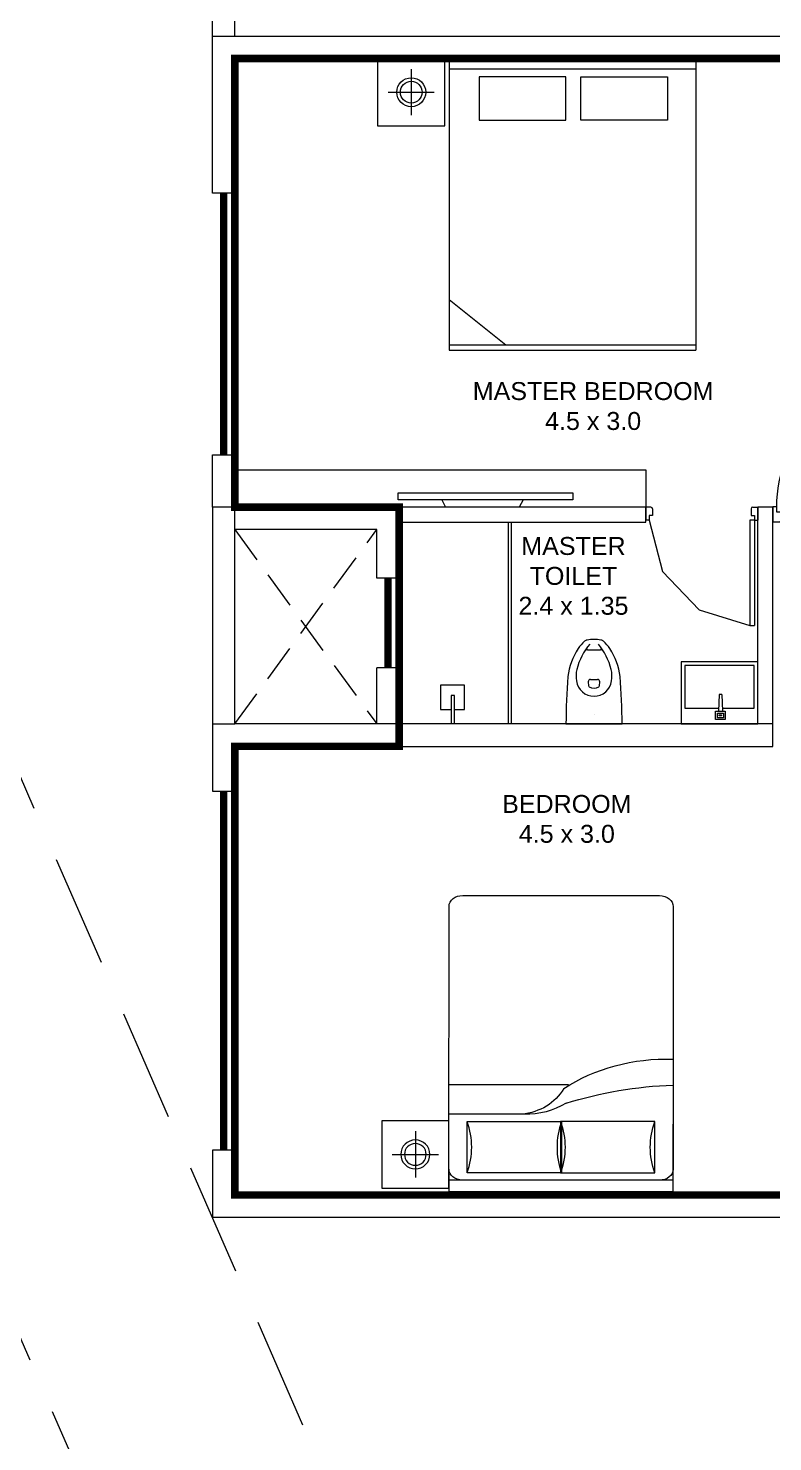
# Model space of a CAD drawing. Header units: inches. Extents: x 27644242 to 29761523, y -859349 to 216979.
# Drawn here: x 29031482 to 29036464, y -318234 to -308782 of the extents above; entities that cross this region are included whole.
import ezdxf

# ---------------------------------------------------------------- set-up
doc = ezdxf.new("R2010")
doc.units = ezdxf.units.IN
doc.header["$MEASUREMENT"] = 0
doc.set_wipeout_variables(frame=1)
for name, pattern in [('01-Xref Col Podium Lvl-1$0$HIDDEN', [0.375, 0.25, -0.125]), ('DASHED2', [0.375, 0.25, -0.125]), ('HIDDEN', [0.375, 0.25, -0.125])]:
    doc.linetypes.add(name, pattern=pattern)
doc.layers.get('Defpoints').update_dxf_attribs({"color": 8})
for name, color, linetype, lineweight in [('AHC-A-DUCT', 14, 'HIDDEN', 5), ('DOOR', 4, 'Continuous', 0), ('DOORS', 1, 'Continuous', 9), ('FURN', 250, 'Continuous', 0), ('RVA Site Boundary', 17, 'Continuous', 15), ('WALL', 7, 'Continuous', 20), ('WINDOW', 162, 'Continuous', 13)]:
    doc.layers.add(name, color=color, linetype=linetype, lineweight=lineweight)
doc.layers.add('text', color=7, linetype='Continuous')
doc.styles.add('AMITS', font='arial.ttf')

# ---------------------------------------------------------------- blocks, each defined once
blk = doc.blocks.new('TVVVV')
at = {"layer": 'FURN', "ltscale": 1000, "elevation": 0}
blk.add_lwpolyline([(-129.9, 740.3), (-82, 740.3), (-82, -428.6), (-129.9, -428.6)], close=True, dxfattribs=at)
for points in [[(-129.9, 446.7), (-178.7, 422)], [(-129.9, -95.7), (-178.7, -71)]]:
    blk.add_lwpolyline(points, dxfattribs=at)
blk = doc.blocks.new('A$C700F438C')
at = {"layer": 'FURN', "color": 8, "extrusion": (-6.65399e-08, 5.27913e-08, 1)}
for p, q in [((0.0734, 1.5, 0), (1.8303, 1.5001, 0)), ((1.98, 1.5001, 0), (1.53, 1.5001, 0)), ((1.98, 1.5001, 0), (1.53, 1.5001, 0)), ((1.98, 1.5001, 0), (1.53, 1.5001, 0)), ((1.9038, 1.5001, 0), (1.9039, 0.0001, 0)), ((0.0001, 0.0914, 0), (0, 1.4086, 0)), ((1.8548, 1.3782, 0), (1.5121, 1.3782, 0)), ((1.5121, 1.3782, 0), (1.5121, 0.7466, 0)), ((1.8548, 0.7466, 0), (1.8548, 1.3782, 0)), ((1.2673, 0.799, 0), (1.2673, 0.0001, 0)), ((1.5121, 0.122, 0), (1.5121, 0.7536, 0)), ((1.5121, 0.7536, 0), (1.8548, 0.7536, 0)), ((1.5121, 0.7466, 0), (1.8548, 0.7466, 0)), ((1.8548, 0.7536, 0), (1.8549, 0.122, 0)), ((1.4632, 0.503, 0), (1.4632, 0.0001, 0)), ((1.8549, 0.122, 0), (1.5121, 0.122, 0)), ((1.8304, 0.0001, 0), (0.0735, 0, 0)), ((1.9039, 0.0001, 0), (1.9801, 0.0001, 0))]:
    blk.add_line(p, q, dxfattribs=at)
at = {"layer": 'FURN', "linetype": 'Continuous', "lineweight": 0, "extrusion": (-6.65399e-08, 5.27913e-08, 1)}
blk.add_line((1.8304, 0.0001, 0), (1.9174, 0.0001, 0), dxfattribs=at)
at = {"layer": 'FURN', "color": 8, "extrusion": (6.65399e-08, -5.27913e-08, -1)}
for centre, major_axis, ratio, start_param, end_param in [((0.0735, 1.4086, 0), (0, -0.0914, 0), 0.803207, 1.570796, 3.141593), ((1.9589, 1.4544, 0), (0, -1.0771, 0), 0.803207, 0.880587, 1.613256), ((3.067, 1.6025, 0), (0.0001, -2.243, 0), 0.803207, 1.197175, 1.525138), ((1.8304, 1.4087, 0), (0, -0.0914, 0), 0.803207, 3.141593, 4.712389), ((1.6834, 2.1097, 0), (0, -0.762, 0), 0.803207, -0.283794, 0.283794), ((0.6693, 0.0845, 0), (-0.7051, -0.6147, 0), 0.604617, 2.952061, 3.536756), ((-0.0315, 0.1903, 0), (-1.467, -0.4936, 0), 0.581007, 3.019706, 3.343381), ((1.6835, 0.0151, 0), (0, -0.762, 0), 0.803207, 2.857799, 3.425387), ((0.0735, 0.0914, 0), (0, -0.0914, 0), 0.803207, 0, 1.570796), ((1.8304, 0.0915, 0), (0, -0.0914, 0), 0.803207, -1.570796, 0)]:
    blk.add_ellipse(centre, major_axis=major_axis, ratio=ratio, start_param=start_param, end_param=end_param, dxfattribs=at)
at = {"layer": 'FURN', "color": 8, "extrusion": (-6.65399e-08, 5.27913e-08, 1)}
for centre, start_param, end_param in [((1.6835, 1.4851, 0), -0.283794, 0.283794), ((1.6835, -0.6096, 0), 2.857799, 3.425387)]:
    blk.add_ellipse(centre, major_axis=(0, -0.762, 0), ratio=0.803207, start_param=start_param, end_param=end_param, dxfattribs=at)
blk = doc.blocks.new('BEDROOM')
at = {"layer": 'FURN', "linetype": 'Continuous', "extrusion": (-5.00305e-08, -8.66553e-08, 1)}
for p, q in [((1066.1, 501.3, 0), (1066.1, 192.6, 0)), ((911.7, 347, 0), (1220.4, 347, 0))]:
    blk.add_line(p, q, dxfattribs=at)
at = {"layer": 'FURN', "ltscale": 500}
blk.add_line((1314.6, 122.1, 0), (1315.2, -1377.9, 0), dxfattribs=at)
at = {"layer": 'FURN', "ltscale": 0.05, "extrusion": (-5.00305e-08, -8.66553e-08, 1), "elevation": 0}
blk.add_lwpolyline([(1291.1, 122), (841.1, 122), (841.1, 572), (1291.1, 572)], close=True, dxfattribs=at)
at = {"layer": 'FURN', "linetype": 'Continuous', "extrusion": (-5.00305e-08, -8.66553e-08, 1)}
for radius in [97, 72.8]:
    blk.add_circle((1066.1, 347, 0), radius, dxfattribs=at)
at = {"layer": 'FURN', "extrusion": (-3.01072e-07, 1.30707e-07, 1), "xscale": -1000.000000000015, "yscale": 1000.000000000015, "zscale": 1000.000000000007, "rotation": 180.0236273616612}
blk.add_blockref('A$C700F438C', (-665.5, 121.4, 0), dxfattribs=at)
blk = doc.blocks.new('A$C3D5F2F58')
at = {"color": 0, "linetype": 'ByBlock'}
blk.add_wipeout([(187.5, 0), (-187.5, 0), (-185.4, -124.8), (-182.6, -194.2), (-178.7, -263.3), (-175.9, -302), (-169.5, -348.6), (-150.7, -414.8), (-143.6, -432.7), (-131.4, -459.4), (-111.6, -495.4), (-106, -504.2), (-86.3, -529.7), (-71.8, -545.1), (-63.8, -552.7), (-55.8, -558), (-40.6, -562), (-22.7, -564.1), (3.1, -565), (29.6, -563.4), (46.7, -561), (55.8, -558), (74.2, -542.7), (100.9, -511.4), (135.4, -451.2), (158.3, -392.2), (171.2, -340), (178.9, -260.4), (185.1, -136.1), (187.4, -46)], dxfattribs=at)
for p, q in [((-187.5, 0), (187.5, 0)), ((0, -62.5), (0, -62.5)), ((-38.3, -282.4), (-35.8, -255.2)), ((35.8, -255.2), (38.3, -282.4)), ((-24.2, -298), (24.2, -298)), ((-42.5, -496.8), (42.5, -496.8))]:
    blk.add_line(p, q, dxfattribs=at)
at = {"color": 0, "linetype": 'ByBlock', "extrusion": (0, 0, -1)}
for centre, major_axis, ratio, start_param, end_param in [((3903, 5.3), (4087.6, 164.4), 0.940247, 3.100232, 3.182953), ((-3903, 5.4), (-4087.6, 164.4), 0.940247, 3.100232, 3.182953), ((0, -305.1), (84.4, 84.4), 1, 4.07333, 6.922251), ((-24.2, -283.7), (10, 10), 1, 2.356198, 4.018929), ((-27.3, -256), (6.03, 6.03), 1, 4.01894, 4.852375), ((0, -292.3), (-38.2, 38.2), 1, 0.139988, 1.430816), ((24.2, -283.7), (-10, 10), 1, 2.264265, 3.926995), ((27.3, -256), (6.03, 6.03), 1, -0.139979, 0.693472), ((275.8, -257.5), (321.4, 321.4), 1, 3.353441, 3.79389), ((86.9, -319.1), (146.6, 146.6), 1, 3.705861, 4.079165), ((326.3, -245.8), (-323.4, 323.4), 1, 4.816657, 5.23508), ((-326.3, -245.8), (-323.4, 323.4), 1, 2.618909, 3.037332), ((-275.8, -257.5), (-321.4, 321.4), 1, 2.489302, 2.929752), ((-86.9, -319.1), (-146.6, 146.6), 1, 2.204028, 2.577331), ((119.3, -350.5), (192.8, 192.8), 1, 3.092098, 3.328462), ((-40.9, -527.4), (24.1, 24.1), 1, 2.528301, 3.092099), ((-42.5, -474.1), (16.1, 16.1), 1, 2.356198, 3.387836), ((0, -292.3), (-192.8, 192.8), 1, 3.75489, 4.099099), ((42.5, -474.1), (16.1, 16.1), 1, 1.324559, 2.356198), ((40.9, -527.4), (24.1, 24.1), 1, 1.620298, 2.184095), ((-119.3, -350.5), (192.8, 192.8), 1, 1.383935, 1.620298)]:
    blk.add_ellipse(centre, major_axis=major_axis, ratio=ratio, start_param=start_param, end_param=end_param, dxfattribs=at)
blk = doc.blocks.new('A$C3E645E75')
at = {"extrusion": (0, 0, -1), "zscale": -0.9999999999999998, "rotation": 179.9999999999989}
blk.add_blockref('A$C3D5F2F58', (0, 0), dxfattribs=at)
blk = doc.blocks.new('A$C3C731254-flat-1')
at = {"layer": 'FURN'}
for p, q in [((-77430.4, -2820), (-77430.7, -2801.7)), ((-77430.4, -2801.7), (-77317.9, -2797)), ((-77430.4, -2820), (-77317.9, -2824.7))]:
    blk.add_line(p, q, dxfattribs=at)
for points in [[(-77233.3, -3060.6), (-77647.7, -3060.6), (-77647.7, -2547.5), (-77233.3, -2547.5)], [(-77262.7, -2843), (-77262.7, -2778.3), (-77317.9, -2778.3), (-77317.9, -2843)], [(-77275, -2830.8), (-77275, -2790.5), (-77305.7, -2790.5), (-77305.7, -2830.8)], [(-77287.2, -2818.6), (-77287.2, -2802.7), (-77293.4, -2802.7), (-77293.4, -2818.6)]]:
    blk.add_lwpolyline(points, close=True, dxfattribs=at)
blk.add_lwpolyline([(-77338.5, -2823.8), (-77338.5, -3036.2), (-77623.2, -3036.2), (-77623.2, -2571.9), (-77338.5, -2571.9), (-77338.5, -2797.8)], dxfattribs=at)
blk = doc.blocks.new('A$C3A956F37-flat-1')
at = {"layer": 'FURN'}
blk.add_line((-168.3, 90.2), (0, 90.2), dxfattribs=at)
for points in [[(-97.1, 66.7), (-97.1, 0), (-258.5, 0), (-258.5, 161.4), (-97.1, 161.4), (-97.1, 90.2)], [(0, 67.1), (-191.4, 67.1), (-191.4, 90.2), (-168.3, 90.2)]]:
    blk.add_lwpolyline(points, dxfattribs=at)
blk = doc.blocks.new('edddew234')
at = {"layer": 'FURN', "linetype": 'Continuous', "extrusion": (5.00305e-08, 8.66553e-08, 1)}
for p, q in [((1390.9, 2058.4, 0), (1390.9, 1749.7, 0)), ((1545.3, 1904, 0), (1236.6, 1904, 0))]:
    blk.add_line(p, q, dxfattribs=at)
at = {"layer": 'FURN', "ltscale": 0.05, "extrusion": (5.00305e-08, 8.66553e-08, 1)}
for p, q in [((1615.9, 1650, 0), (-334.1, 1650, 0)), ((-334.1, 1650, 0), (-334.1, 0, 0)), ((5.5, 1650, 0), (-299.5, 1271.1, 0)), ((-299.5, 1650, 0), (-299.5, 0, 0)), ((1546.7, 1650, 0), (1546.7, 0, 0)), ((1615.9, 1650, 0), (1615.9, 0, 0)), ((1615.9, 0, 0), (-334.1, 0, 0))]:
    blk.add_line(p, q, dxfattribs=at)
blk.add_lwpolyline([(1165.9, 1679), (1615.9, 1679), (1615.9, 2129), (1165.9, 2129)], close=True, dxfattribs=at)
at = {"layer": 'FURN', "linetype": 'Continuous', "extrusion": (5.00305e-08, 8.66553e-08, 1)}
for points in [[(1494.4, 1449.2), (1203.1, 1449.2), (1203.1, 869.5), (1494.4, 869.5)], [(1494.4, 189.8), (1203.1, 189.8), (1203.1, 769.5), (1494.4, 769.5)]]:
    blk.add_lwpolyline(points, close=True, dxfattribs=at)
for radius in [97, 72.8]:
    blk.add_circle((1390.9, 1904), radius, dxfattribs=at)
blk = doc.blocks.new('A$C6E20521E-flat-1-flatten-1')
at = {"layer": 'DOORS', "color": 251}
for p, q in [((-63, 103.5), (-63, 948.9)), ((-63, 948.9), (-27, 948.9)), ((-27, 103.5), (-27, 948.9)), ((-900, 0), (-900, 103.5)), ((-873, 103.5), (-900, 103.5)), ((-873, 67.5), (-873, 103.5)), ((-27, 103.5), (-63, 103.5)), ((-27, 103.5), (0, 103.5)), ((-27, 67.5), (-27, 103.5)), ((0, 0), (0, 103.5)), ((0, 0), (-900, 0)), ((-846, 67.5), (-873, 67.5)), ((-846, 13.5), (-846, 67.5)), ((-54, 13.5), (-54, 67.5)), ((-54, 67.5), (-27, 67.5)), ((-859.5, 0), (-900, 0)), ((-40.5, 0), (0, 0))]:
    blk.add_line(p, q, dxfattribs=at)
at = {"layer": 'DOORS', "color": 251, "extrusion": (0, 0, -1)}
for centre, major_axis, start_param, end_param in [((-27, 103.5), (-729.3, -428.8), 0.531535, 2.059765), ((-859.5, 13.5), (-11.7, -6.7), 3.665191, 5.235988), ((-40.5, 13.5), (-11.7, -6.7), 5.235988, 6.806784)]:
    blk.add_ellipse(centre, major_axis=major_axis, ratio=1, start_param=start_param, end_param=end_param, dxfattribs=at)
blk = doc.blocks.new('A$C65A37FE3-flatten-3')
at = {"layer": 'DOOR', "color": 252, "true_color": 0x939598}
for p, q in [((0, -33.8), (0, 0)), ((0, 0), (86.3, 0)), ((11.3, -45), (56.3, -45)), ((56.3, -45), (56.3, -22.5)), ((56.3, -22.5), (86.3, -22.5)), ((86.3, -22.5), (86.3, 0)), ((86.3, -22.5), (86.3, -52.5)), ((86.3, -22.5), (791, -22.5)), ((86.3, -52.5), (791, -52.5)), ((791, -52.5), (791, -22.5)), ((0, -716.5), (0, -750.2)), ((0, -750.2), (86.3, -750.2)), ((11.3, -705.2), (56.3, -705.2)), ((56.3, -705.2), (56.3, -727.7)), ((56.3, -727.7), (86.3, -727.7)), ((86.3, -727.7), (86.3, -750.2))]:
    blk.add_line(p, q, dxfattribs=at)
for points in [[(0, -33.8), (3.3, -41.7), (11.3, -45)], [(86.3, -727.7), (430.2, -638.2), (686.8, -392.3), (790.8, -52.5)], [(11.3, -705.2), (5.6, -706.7), (1.5, -710.8), (0, -716.5)]]:
    blk.add_lwpolyline(points, dxfattribs=at)

msp = doc.modelspace()

# ---------------------------------------------------------------- linework, layer by layer
at = {"layer": 'AHC-A-DUCT', "linetype": 'DASHED2', "ltscale": 1000}
for p, q in [((29032864.4, -313434), (29033814.5, -312134)), ((29032864.4, -312134.5), (29033814.5, -313434))]:
    msp.add_line(p, q, dxfattribs=at)
at = {"layer": 'Defpoints', "ltscale": 500}
msp.add_lwpolyline([(29044764.5, -316584, 50, 50, 0), (29040764.5, -316584, 50, 50, 0), (29040764.5, -314334, 50, 50, 0), (29040614.5, -314334, 50, 50, 0), (29040614.5, -314434, 50, 50, 0), (29038814.5, -314434, 50, 50, 0), (29038814.5, -315184, 50, 50, 0), (29037364.5, -315184, 50, 50, 0), (29037364.5, -316584, 50, 50, 0), (29032864.4, -316584, 50, 50, 0), (29032864.4, -313584, 50, 50, 0), (29033964.5, -313584, 50, 50, 0), (29033964.5, -311984, 50, 50, 0), (29032864.4, -311984, 50, 50, 0), (29032864.5, -308983.9, 50, 50, 0), (29037464.5, -308983.9, 50, 50, 0), (29037464.4, -308984, 50, 50, 0), (29041164.5, -308984, 50, 50, 0), (29041164.5, -308984, 50, 50, 0), (29044764.5, -308984, 50, 50, 0), (29044764.5, -316584, 50, 50, 0)], format="xyseb", dxfattribs=at)
at = {"layer": 'FURN', "ltscale": 500}
for p, q in [((29034694.5, -312084), (29034694.5, -313434.1)), ((29034714.5, -312084), (29034714.5, -313434.1))]:
    msp.add_line(p, q, dxfattribs=at)
msp.add_lwpolyline([(29032864.4, -311984), (29032864.4, -311734), (29035614.2, -311734), (29035614.2, -311984)], close=True, dxfattribs=at)
at = {"layer": 'RVA Site Boundary', "color": 252, "linetype": '01-Xref Col Podium Lvl-1$0$HIDDEN', "ltscale": 3000}
for points in [[(29070593.9, -326511), (29062280.8, -327267.7), (29061685.1, -327394.1), (29060981.3, -327561), (29041967.3, -332563.3), (29040289.9, -333039.6), (29040118.9, -333087.7), (29039099, -333325), (29038644.6, -333429.6), (29038355.1, -333510.9), (29034641, -324908.8), (29027182.5, -307795.5), (29025682.7, -304405.1), (29026680.1, -304392), (29043248.2, -304227.8), (29049803, -304286.8), (29057289.2, -304264.8), (29071603.1, -304270.1)], [(29070483.2, -325014.9), (29062056.4, -325781.9), (29061356.4, -325930.5), (29060617.4, -326105.7), (29041571.6, -331116.4), (29039881.7, -331596.2), (29039745.4, -331634.6), (29039230.5, -331754.4), (29036017.1, -324311.9), (29028556, -307192.4), (29027975.1, -305879.3), (29043248.9, -305727.9), (29049798.5, -305786.9), (29057291.2, -305764.8), (29071602.3, -305770.1)]]:
    msp.add_lwpolyline(points, dxfattribs=at)
at = {"layer": 'WALL', "ltscale": 500}
for p, q in [((29032714.4, -309884), (29032714.4, -308834)), ((29032714.4, -308834), (29037364.5, -308834)), ((29032864.4, -308984), (29032864.4, -309884)), ((29032864.4, -309884), (29032714.4, -309884)), ((29032714.4, -311634), (29032864.4, -311634)), ((29032714.4, -311984), (29032714.4, -311634)), ((29032864.4, -311634), (29032864.4, -311984)), ((29032864.4, -311984), (29033964.5, -311984)), ((29033964.5, -311984), (29033964.5, -312459)), ((29036364.5, -313434), (29036364.5, -311984)), ((29036464.5, -311984), (29036364.5, -311984)), ((29036464.5, -311984), (29036464.5, -312084)), ((29036464.5, -313584), (29036464.5, -311984)), ((29033814.5, -312134), (29032864.4, -312134)), ((29033814.5, -312459), (29033814.5, -312134)), ((29033964.5, -312459), (29033814.5, -312459)), ((29033814.5, -313434), (29033814.5, -313059)), ((29033964.5, -313059), (29033814.5, -313059)), ((29033964.5, -313434), (29033964.5, -313059)), ((29032864.4, -313584), (29036464.5, -313584)), ((29032714.4, -313884), (29032864.4, -313884)), ((29032864.4, -316284), (29032714.4, -316284)), ((29037514.5, -316584), (29032864.4, -316584)), ((29043314.5, -316734), (29032714.4, -316734)), ((29037514.5, -316734), (29032714.4, -316734))]:
    msp.add_line(p, q, dxfattribs=at)
at = {"layer": 'WALL'}
msp.add_line((29032864.5, -308984), (29037464.5, -308983.7, 0), dxfattribs=at)
at = {"layer": 'WALL', "transparency": 33554687}
for p, q in [((29032714.4, -313434), (29032714.4, -313884)), ((29032864.4, -313584), (29032864.4, -313884)), ((29032714.4, -316284), (29032714.4, -316734)), ((29032864.4, -316284), (29032864.4, -316584))]:
    msp.add_line(p, q, dxfattribs=at)
at = {"layer": 'WALL', "ltscale": 500}
for points in [[(29032714.4, -308834), (29032714.4, -305834), (29102964.4, -305834), (29102964.4, -309333.8)], [(29032864.4, -308834), (29032864.4, -305984), (29102814.4, -305984), (29102814.4, -309333.8)], [(29033964.5, -312084), (29035614.2, -312084), (29035614.2, -311984), (29033964.5, -311984)]]:
    msp.add_lwpolyline(points, dxfattribs=at)
msp.add_lwpolyline([(29032714.4, -313434), (29032864.4, -313434), (29032864.4, -311984), (29032714.4, -311984)], close=True, dxfattribs=at)
at = {"layer": 'WINDOW', "ltscale": 500, "const_width": 50}
for points in [[(29032789.4, -311634), (29032789.4, -309884)], [(29033889.5, -313059), (29033889.5, -312459)], [(29032789.4, -316284), (29032789.4, -313884)]]:
    msp.add_lwpolyline(points, dxfattribs=at)

# ---------------------------------------------------------------- block references
at = {"xscale": -1, "rotation": 90.00000000000875}
for name, p in [('A$C3C731254-flat-1', (29033303.9, -390667.3)), ('A$C3A956F37-flat-1', (29034401.5, -313434.1))]:
    msp.add_blockref(name, p, dxfattribs=at)
at = {"layer": 'DOOR', "ltscale": 500}
msp.add_blockref('A$C6E20521E-flat-1-flatten-1', (29037364.5, -312085.1), dxfattribs=at)
at = {"layer": 'FURN', "ltscale": 500, "rotation": 90.00000000000017}
msp.add_blockref('edddew234', (29035949.3, -310600.2, 0), dxfattribs=at)
at = {"layer": 'FURN', "ltscale": 1000, "rotation": 90.00000000000006}
msp.add_blockref('TVVVV', (29034697.5, -311805.4, 0), dxfattribs=at)
at = {"layer": 'FURN', "ltscale": 500, "xscale": -1, "rotation": 90}
msp.add_blockref('BEDROOM', (29034419.6, -315246.2, 0), dxfattribs=at)
at = {"layer": 'WALL', "ltscale": 500, "rotation": 270.000000000001}
msp.add_blockref('A$C65A37FE3-flatten-3', (29036364.5, -311984), dxfattribs=at)

# ---------------------------------------------------------------- texts
at = {"layer": 'text', "ltscale": 100, "char_height": 120, "width": 1715.235, "attachment_point": 1, "style": 'AMITS'}
for s, insert in [('\\pxqc;MASTER BEDROOM\\P4.5 x 3.0', (29034404.8, -311147.8)), ('\\pxqc;MASTER \\PTOILET\\P2.4 x 1.35', (29034273.2, -312183.7)), ('\\pxqc;BEDROOM\\P4.5 x 3.0', (29034228.8, -313908.7))]:
    msp.add_mtext(s, dxfattribs=dict(at, insert=insert))

# ---------------------------------------------------------------- next in the draw order: block references
at = {"layer": 'FURN', "rotation": 359.9997802697439}
msp.add_blockref('A$C3E645E75', (29035268.3, -313434), dxfattribs=at)

# ---------------------------------------------------------------- next in the draw order: linework, layer by layer
at = {"layer": 'WALL'}
msp.add_line((29036464.5, -313434), (29032864.4, -313434), dxfattribs=at)

doc.saveas('drawing.dxf')
